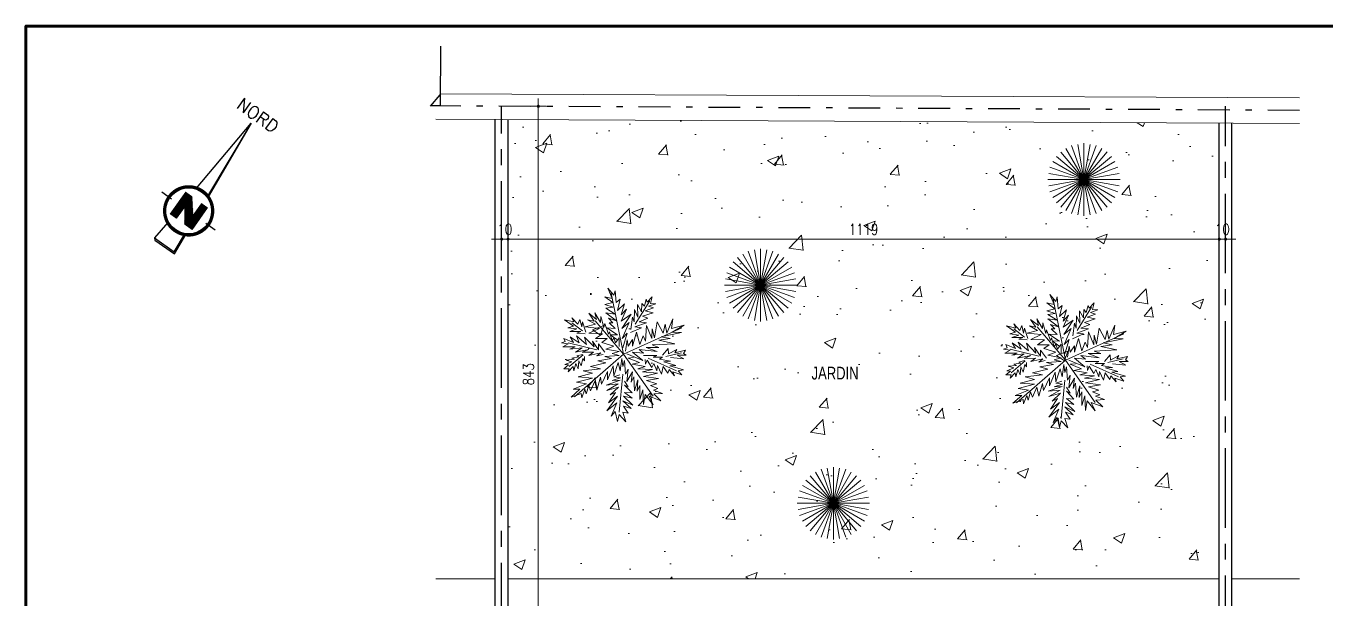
# Model space of a CAD drawing. Header units: millimetres. Extents: x 906 to 2482, y -1519 to -637.
# Drawn here: x 2028.68 to 2049.12, y -1506.8 to -1497.8 of the extents above; entities that cross this region are included whole.
import ezdxf
from ezdxf.enums import TextEntityAlignment as Align

# ---------------------------------------------------------------- set-up
doc = ezdxf.new("R2010")
doc.units = ezdxf.units.MM
for name, pattern in [('AXES', [2, 1.25, -0.25, 0.25, -0.25]), ('CENTER', [2, 1.25, -0.25, 0.25, -0.25]), ('DASHDOT2', [0.5, 0.25, -0.125, 0, -0.125])]:
    doc.linetypes.add(name, pattern=pattern)
doc.layers.get('DEFPOINTS').update_dxf_attribs({"color": 255, "lineweight": 13})
for name, color, linetype in [('1', 7, 'Continuous'), ('AXE', 7, 'AXES'), ('Cotation Linéaire', 1, 'Continuous')]:
    doc.layers.add(name, color=color, linetype=linetype)
for name, color, linetype, lineweight in [('A-signe', 7, 'Continuous', 9), ('CLOTURE EXISTANT', 7, 'Continuous', 20), ('construction existante', 7, 'Continuous', 30), ('DIM.', 4, 'Continuous', 25), ('MUR 0.25', 7, 'Continuous', 25), ('mur-fort', 7, 'Continuous', 60), ('REVERS D EAU', 7, 'Continuous', 13), ('TEXTE', 7, 'Continuous', 20), ('vegetation', 3, 'Continuous', 15)]:
    doc.layers.add(name, color=color, linetype=linetype, lineweight=lineweight)
doc.layers.add('VERDURE', color=7, linetype='Continuous', lineweight=15, true_color=0x00db00)
doc.styles.add('atef', font='romans.shx', dxfattribs={"width": 0.8})
doc.styles.add('ATT', font='TXT')
doc.styles.add('RR', font='COMPLEX')
doc.styles.add('STYLE4', font='swisscl.ttf')
doc.dimstyles.new('COTEXT', dxfattribs={"dimscale": 0, "dimtxt": 0.17, "dimasz": 0.08, "dimexe": 0.015, "dimexo": 0.015, "dimgap": 0.07, "dimtad": 1, "dimdec": 0, "dimlfac": 100, "dimzin": 0, "dimdsep": 46, "dimtxsty": 'atef', "dimblk": 'SIG2', "dimcen": 0.15, "dimse1": 1, "dimse2": 1, "dimclrd": 256, "dimclre": 6, "dimclrt": 2, "dimadec": 0, "dimazin": 0, "dimtfac": 0.5, "dimtdec": 0, "dimtix": 1, "dimtmove": 2, "dimatfit": 1, "dimldrblk": 'SIG2', "dimfxl": 0.18, "dimtolj": 1, "dimtzin": 0, "dimlwd": 18, "dimarcsym": 0})

# ---------------------------------------------------------------- blocks, each defined once
blk = doc.blocks.new('12PPLT15')
at = {"color": 0, "linetype": 'ByBlock'}
for p, q in [((0.013, -0.001), (-0.088, 0.491)), ((0.105, 0.233), (0.218, 0.416)), ((-0.311, 0.181), (-0.394, 0.245)), ((0.013, -0.001), (-0.211, 0.261)), ((0.013, -0.001), (0.471, 0.206)), ((-0.197, 0.032), (-0.424, 0.087)), ((0.344, -0.02), (0.467, 0.009)), ((-0.304, -0.006), (-0.415, -0.1)), ((0.013, -0.001), (-0.373, -0.336)), ((0.013, -0.001), (0.245, -0.333)), ((0.205, -0.033), (0.429, -0.132)), ((0.006, -0.159), (-0.023, -0.458))]:
    blk.add_line(p, q, dxfattribs=at)
for points in [[(0.008, 0.049), (0.041, 0.162), (0.002, 0.122), (0.057, 0.248), (-0.001, 0.2), (0.073, 0.313), (-0.007, 0.258), (0.035, 0.352), (-0.007, 0.306), (0.021, 0.394), (-0.034, 0.342), (-0.015, 0.43), (-0.046, 0.403), (-0.053, 0.497), (-0.063, 0.461), (-0.111, 0.516), (-0.076, 0.436), (-0.134, 0.449), (-0.072, 0.403), (-0.134, 0.388), (-0.069, 0.367), (-0.126, 0.359), (-0.053, 0.313), (-0.126, 0.323), (-0.042, 0.261), (-0.105, 0.281), (-0.072, 0.245), (-0.101, 0.245), (-0.053, 0.2), (-0.12, 0.204), (-0.034, 0.149), (-0.092, 0.151), (-0.04, 0.113)], [(0.069, 0.191), (0.083, 0.29), (0.096, 0.252), (0.099, 0.348), (0.125, 0.29), (0.121, 0.388), (0.154, 0.332), (0.157, 0.397), (0.176, 0.374), (0.19, 0.43), (0.199, 0.407), (0.238, 0.449), (0.224, 0.397), (0.266, 0.394), (0.209, 0.374), (0.247, 0.361), (0.182, 0.338), (0.245, 0.323), (0.161, 0.296), (0.203, 0.281), (0.134, 0.252), (0.193, 0.245), (0.102, 0.212), (0.154, 0.206), (0.067, 0.168)], [(-0.023, 0.057), (-0.023, 0.126), (-0.05, 0.087), (-0.065, 0.126), (-0.076, 0.103), (-0.098, 0.174), (-0.107, 0.155), (-0.136, 0.239), (-0.143, 0.21), (-0.166, 0.294), (-0.17, 0.248), (-0.214, 0.323), (-0.201, 0.271), (-0.262, 0.319), (-0.22, 0.258), (-0.272, 0.268), (-0.208, 0.233), (-0.289, 0.212), (-0.178, 0.2), (-0.26, 0.162), (-0.153, 0.158), (-0.208, 0.12), (-0.117, 0.12), (-0.159, 0.09), (-0.065, 0.061), (-0.126, 0.038), (-0.021, 0.019), (-0.078, 0.003), (-0.021, -0.012), (-0.136, -0.02), (-0.082, -0.035), (-0.191, -0.054), (-0.126, -0.071), (-0.247, -0.1), (-0.17, -0.117), (-0.304, -0.132), (-0.233, -0.152), (-0.344, -0.181), (-0.233, -0.19), (-0.359, -0.223), (-0.279, -0.236), (-0.385, -0.278), (-0.331, -0.278), (-0.401, -0.339), (-0.321, -0.31), (-0.317, -0.345), (-0.291, -0.278), (-0.281, -0.314), (-0.262, -0.249), (-0.247, -0.291), (-0.214, -0.213), (-0.197, -0.284), (-0.17, -0.184), (-0.162, -0.239), (-0.114, -0.139), (-0.114, -0.203), (-0.069, -0.094), (-0.065, -0.171), (-0.03, -0.068), (-0.015, -0.132), (-0.001, -0.035), (0.006, -0.098), (0.021, -0.052), (0.027, -0.159), (0.05, -0.119), (0.038, -0.217), (0.083, -0.142), (0.073, -0.223), (0.092, -0.181), (0.099, -0.291), (0.125, -0.203), (0.119, -0.294), (0.14, -0.249), (0.14, -0.358), (0.163, -0.281), (0.17, -0.397), (0.182, -0.32), (0.245, -0.4), (0.215, -0.333), (0.306, -0.368), (0.251, -0.314), (0.318, -0.31), (0.247, -0.284), (0.283, -0.272), (0.224, -0.249), (0.274, -0.236), (0.193, -0.209), (0.287, -0.194), (0.17, -0.178), (0.28, -0.152), (0.161, -0.142), (0.241, -0.123), (0.125, -0.117), (0.182, -0.1), (0.079, -0.081), (0.138, -0.068), (0.05, -0.033), (0.09, -0.029)], [(-0.289, 0.158), (-0.356, 0.164), (-0.323, 0.177), (-0.411, 0.177), (-0.356, 0.197), (-0.427, 0.206), (-0.382, 0.219), (-0.453, 0.268), (-0.379, 0.252), (-0.394, 0.284), (-0.346, 0.233), (-0.331, 0.271), (-0.317, 0.212), (-0.311, 0.252), (-0.285, 0.17)], [(0.038, 0), (0.163, -0.052), (0.083, 0.015), (0.17, 0.007), (0.134, 0.036), (0.276, 0.019), (0.19, 0.051), (0.289, 0.051), (0.238, 0.071), (0.415, 0.08), (0.289, 0.107), (0.379, 0.12), (0.309, 0.135), (0.467, 0.168), (0.396, 0.17), (0.49, 0.226), (0.389, 0.2), (0.4, 0.275), (0.354, 0.164), (0.341, 0.233), (0.325, 0.162), (0.276, 0.252), (0.257, 0.126), (0.238, 0.197), (0.234, 0.12), (0.193, 0.223), (0.186, 0.099), (0.167, 0.141), (0.14, 0.074), (0.115, 0.17), (0.083, 0.061), (0.083, 0.113), (0.05, 0.061), (0.041, 0.11), (0.027, 0.022)], [(-0.136, 0.015), (-0.185, 0.078), (-0.185, 0.032), (-0.233, 0.099), (-0.22, 0.055), (-0.295, 0.132), (-0.279, 0.074), (-0.359, 0.141), (-0.337, 0.087), (-0.408, 0.135), (-0.382, 0.09), (-0.457, 0.122), (-0.446, 0.097), (-0.476, 0.087), (-0.424, 0.078), (-0.466, 0.055), (-0.369, 0.055), (-0.411, 0.038), (-0.314, 0.049), (-0.366, 0.015), (-0.26, 0.036), (-0.314, 0.013), (-0.224, 0.015), (-0.26, -0.012), (-0.166, 0.009), (-0.197, -0.016), (-0.149, -0.004)], [(0.318, -0.01), (0.364, 0.042), (0.367, 0), (0.431, 0.036), (0.415, 0.009), (0.499, 0.029), (0.483, 0.003), (0.506, -0.01), (0.435, -0.01), (0.486, -0.039), (0.383, -0.029)], [(-0.311, -0.004), (-0.356, -0.016), (-0.34, -0.023), (-0.394, -0.033), (-0.373, -0.042), (-0.44, -0.048), (-0.394, -0.062), (-0.45, -0.084), (-0.421, -0.087), (-0.457, -0.117), (-0.415, -0.117), (-0.424, -0.142), (-0.385, -0.1), (-0.379, -0.132), (-0.363, -0.075), (-0.344, -0.117), (-0.34, -0.054), (-0.321, -0.094), (-0.308, -0.035), (-0.295, -0.054), (-0.295, -0.02)], [(0.17, -0.012), (0.274, -0.012), (0.245, -0.026), (0.318, -0.026), (0.295, -0.042), (0.383, -0.058), (0.328, -0.062), (0.425, -0.09), (0.377, -0.094), (0.483, -0.126), (0.442, -0.132), (0.471, -0.165), (0.4, -0.142), (0.412, -0.171), (0.37, -0.123), (0.36, -0.152), (0.325, -0.1), (0.312, -0.159), (0.28, -0.09), (0.274, -0.132), (0.251, -0.075), (0.234, -0.106), (0.199, -0.048), (0.186, -0.081), (0.182, -0.045)], [(-0.017, -0.165), (-0.063, -0.181), (-0.011, -0.188), (-0.078, -0.209), (-0.015, -0.207), (-0.124, -0.245), (-0.03, -0.236), (-0.12, -0.287), (-0.027, -0.261), (-0.092, -0.322), (-0.05, -0.303), (-0.107, -0.385), (-0.034, -0.333), (-0.12, -0.448), (-0.04, -0.385), (-0.084, -0.49), (-0.053, -0.452), (-0.034, -0.53), (-0.021, -0.477), (0.031, -0.533), (0.006, -0.458), (0.048, -0.465), (0.012, -0.41), (0.073, -0.429), (0.008, -0.368), (0.086, -0.404), (0.012, -0.333), (0.079, -0.349), (0.019, -0.303), (0.079, -0.307), (0.019, -0.245), (0.048, -0.259), (0.019, -0.213)]]:
    blk.add_lwpolyline(points, dxfattribs=at)
at = {"color": 0, "linetype": 'ByBlock', "style": 'ATT', "flags": 3}
blk.add_attdef('ITEM', (-1, -3.75), '', height=1, dxfattribs=at)
blk = doc.blocks.new('arbre -5')
at = {"layer": 'vegetation', "linetype": 'Continuous'}
for p, q in [((-0.087, -0.186), (-0.087, -0.186)), ((-0.07, -0.257), (-0.07, -0.257)), ((0.168, -0.224), (0.168, -0.224))]:
    blk.add_line(p, q, dxfattribs=at)
for points in [[(-0.182, 0.216), (0, 0.001), (-0.216, 0.182)], [(-0.097, 0.267), (0, 0), (-0.141, 0.244)], [(0, 0.285), (0, 0), (-0.049, 0.277)], [(0.049, 0.277), (0, 0)], [(0.141, 0.244), (0, 0), (0.097, 0.267)], [(0.216, 0.182), (0, 0), (0.182, 0.217)], [(-0.244, 0.141), (0, 0), (-0.267, 0.097)], [(0.266, 0.097), (0, 0), (0.244, 0.141)], [(-0.285, 0), (-0.001, 0), (-0.277, -0.049)], [(-0.277, 0.049), (0, 0)], [(-0.267, -0.097), (0, 0), (-0.244, -0.141)], [(-0.216, -0.182), (0, 0), (-0.182, -0.216)], [(-0.141, -0.244), (0, 0), (-0.097, -0.266)], [(-0.049, -0.277), (0, 0), (0, -0.285)], [(0.285, 0), (0, 0), (0.277, 0.049)], [(0.049, -0.277), (0, 0), (0.097, -0.266)], [(0.141, -0.244), (0, 0), (0.182, -0.216)], [(0.216, -0.182), (0, 0), (0.244, -0.141)], [(0.266, -0.097), (0, 0), (0.277, -0.049)]]:
    blk.add_lwpolyline(points, dxfattribs=at)
blk = doc.blocks.new('SIG2')
at = {"layer": 'A-signe'}
for p, q in [((-1.5, 0), (-0.5, 0)), ((-0.5, 0), (0.5, 0)), ((0, 1.5), (0, 0.5)), ((0, 0.5), (0, -0.5)), ((0.5, 0), (1.5, 0)), ((0, -0.5), (0, -1.5))]:
    blk.add_line(p, q, dxfattribs=at)
at = {"layer": 'A-signe', "const_width": 0.3}
blk.add_lwpolyline([(-0.15, 0, 1), (0.15, 0, 1)], format="xyb", close=True, dxfattribs=at)
blk = doc.blocks.new('*D3366')
at = {"layer": 'DEFPOINTS', "color": 0, "transparency": 16777216}
for p in [(2036.168, -1501.147), (2036.268, -1501.147), (2036.268, -1501.147)]:
    blk.add_point(p, dxfattribs=at)
at = {"layer": 'DIM.', "lineweight": 18, "transparency": 16777216}
for p, q in [((2036.088, -1501.147), (2036.008, -1501.147)), ((2036.168, -1501.147), (2036.268, -1501.147)), ((2036.348, -1501.147), (2036.428, -1501.147))]:
    blk.add_line(p, q, dxfattribs=at)
at = {"layer": 'DIM.', "lineweight": 18, "transparency": 16777216, "xscale": 0.08, "yscale": 0.08, "zscale": 0.08}
blk.add_blockref('SIG2', (2036.168, -1501.147), dxfattribs=at)
at = {"layer": 'DIM.', "lineweight": 18, "transparency": 16777216, "xscale": 0.08, "yscale": 0.08, "zscale": 0.08, "rotation": 180}
blk.add_blockref('SIG2', (2036.268, -1501.147), dxfattribs=at)
at = {"layer": 'DIM.', "color": 2, "transparency": 16777216, "insert": (2036.218, -1500.992), "char_height": 0.17, "attachment_point": 5, "style": 'atef'}
blk.add_mtext('\\A1;10', dxfattribs=at)
blk = doc.blocks.new('*D3367')
at = {"layer": 'DEFPOINTS', "color": 0, "transparency": 16777216}
for p in [(2047.458, -1499.324), (2036.268, -1501.147), (2047.458, -1501.147)]:
    blk.add_point(p, dxfattribs=at)
at = {"layer": 'DIM.', "lineweight": 18, "transparency": 16777216}
blk.add_line((2036.348, -1501.147), (2047.378, -1501.147), dxfattribs=at)
at = {"layer": 'DIM.', "lineweight": 18, "transparency": 16777216, "xscale": 0.08, "yscale": 0.08, "zscale": 0.08, "rotation": 180}
blk.add_blockref('SIG2', (2036.268, -1501.147), dxfattribs=at)
at = {"layer": 'DIM.', "lineweight": 18, "transparency": 16777216, "xscale": 0.08, "yscale": 0.08, "zscale": 0.08}
blk.add_blockref('SIG2', (2047.458, -1501.147), dxfattribs=at)
at = {"layer": 'DIM.', "color": 2, "transparency": 16777216, "insert": (2041.863, -1500.992), "char_height": 0.17, "attachment_point": 5, "style": 'atef'}
blk.add_mtext('\\A1;1119', dxfattribs=at)
blk = doc.blocks.new('*D3368')
at = {"layer": 'DEFPOINTS', "color": 0, "transparency": 16777216}
for p in [(2047.458, -1499.324), (2047.558, -1499.324), (2047.558, -1501.147)]:
    blk.add_point(p, dxfattribs=at)
at = {"layer": 'DIM.', "lineweight": 18, "transparency": 16777216}
for p, q in [((2047.378, -1501.147), (2047.298, -1501.147)), ((2047.458, -1501.147), (2047.558, -1501.147)), ((2047.638, -1501.147), (2047.718, -1501.147))]:
    blk.add_line(p, q, dxfattribs=at)
at = {"layer": 'DIM.', "lineweight": 18, "transparency": 16777216, "xscale": 0.08, "yscale": 0.08, "zscale": 0.08}
blk.add_blockref('SIG2', (2047.458, -1501.147), dxfattribs=at)
at = {"layer": 'DIM.', "lineweight": 18, "transparency": 16777216, "xscale": 0.08, "yscale": 0.08, "zscale": 0.08, "rotation": 180}
blk.add_blockref('SIG2', (2047.558, -1501.147), dxfattribs=at)
at = {"layer": 'DIM.', "color": 2, "transparency": 16777216, "insert": (2047.508, -1500.992), "char_height": 0.17, "attachment_point": 5, "style": 'atef'}
blk.add_mtext('\\A1;10', dxfattribs=at)
blk = doc.blocks.new('*D3369')
at = {"layer": 'DEFPOINTS', "color": 0, "transparency": 16777216}
for p in [(2036.168, -1499.058), (2036.745, -1499.058), (2036.928, -1507.484)]:
    blk.add_point(p, dxfattribs=at)
at = {"layer": 'DIM.', "lineweight": 18, "transparency": 16777216}
blk.add_line((2036.745, -1507.404), (2036.745, -1499.138), dxfattribs=at)
at = {"layer": 'DIM.', "lineweight": 18, "transparency": 16777216, "xscale": 0.08, "yscale": 0.08, "zscale": 0.08}
for p, rotation in [((2036.745, -1499.058), 90), ((2036.745, -1507.484), 270)]:
    blk.add_blockref('SIG2', p, dxfattribs=dict(at, rotation=rotation))
at = {"layer": 'DIM.', "color": 2, "transparency": 16777216, "insert": (2036.59, -1503.271), "char_height": 0.17, "attachment_point": 5, "rotation": 90, "style": 'atef'}
blk.add_mtext('\\A1;843', dxfattribs=at)
blk = doc.blocks.new('Y006')
at = {"color": 0, "linetype": 'Continuous'}
for p, q in [((0, 0), (0.617052, -6.923803)), ((-2.691363, -8.77622), (-1.705911, -8.773253)), ((1.705911, -8.773253), (2.666005, -8.77622)), ((1.096657, -12.306924), (0.934351, -10.484525)), ((-0.974806, -12.185074), (-0.852955, -12.306924)), ((-0.852955, -12.306924), (1.096657, -12.306924))]:
    blk.add_line(p, q, dxfattribs=at)
for points in [[(-0.551984, -6.903331), (0, 0), (0.552471, -6.903576)], [(-1.06595, -7.66563), (-1.06595, -9.858943)], [(-1.01721, -7.66563), (-1.01721, -9.858943)], [(-0.968469, -7.66563), (-0.968469, -9.858943)], [(-0.91973, -7.66563), (-0.91973, -9.858943)], [(-0.870989, -7.66563), (-0.870989, -9.858943)], [(-0.822248, -7.66563), (-0.822248, -9.858943)], [(-0.773509, -7.66563), (-0.773509, -9.858943)], [(-0.724768, -7.66563), (-0.724768, -9.858943)], [(-0.676028, -7.66563), (-0.676028, -9.858943)], [(-0.627287, -7.66563), (-0.627287, -9.858943)], [(-0.578548, -7.66563), (-0.578548, -9.858943)], [(-0.529807, -7.66563), (-0.529807, -9.858943)], [(-0.481067, -7.66563), (-0.481067, -8.640436)], [(-0.432326, -7.726556), (-0.432326, -8.710065)], [(-0.383587, -7.78748), (-0.383587, -8.779693)], [(-0.334846, -7.848406), (-0.334846, -8.849322)], [(-0.286105, -7.909332), (-0.286105, -8.918951)], [(-0.237365, -7.970256), (-0.237365, -8.988581)], [(-0.188625, -8.031182), (-0.188625, -9.054728)], [(-0.139885, -8.092108), (-0.139885, -9.127839)], [(-0.091144, -8.153032), (-0.091144, -9.20095)], [(-0.042405, -8.213958), (-0.042405, -9.267097)], [(0.006336, -8.274884), (0.006336, -9.336726)], [(0.055077, -8.335809), (0.055077, -9.406355)], [(0.103817, -8.396734), (0.103817, -9.475983)], [(0.152557, -8.45766), (0.152557, -9.545612)], [(0.542479, -7.66563), (0.542479, -9.858943)], [(0.59122, -7.66563), (0.59122, -9.858943)], [(0.63996, -7.66563), (0.63996, -9.858943)], [(0.6887, -7.66563), (0.6887, -9.858943)], [(0.73744, -7.66563), (0.73744, -9.858943)], [(0.786181, -7.66563), (0.786181, -9.858943)], [(0.834922, -7.66563), (0.834922, -9.858943)], [(0.883661, -7.66563), (0.883661, -9.858943)], [(0.932402, -7.66563), (0.932402, -9.858943)], [(0.981142, -7.66563), (0.981142, -9.858943)], [(1.029883, -7.66563), (1.029883, -9.858943)], [(1.078622, -7.66563), (1.078622, -9.858943)], [(-0.481067, -8.640436), (-0.481067, -9.858943)], [(0.201297, -8.518585), (0.201297, -9.615241)], [(0.250038, -8.57951), (0.250038, -9.68487)], [(0.298779, -8.640436), (0.298779, -9.7545)], [(0.347518, -8.701361), (0.347518, -9.824129)], [(0.396259, -8.762287), (0.396259, -9.858943)], [(0.444999, -8.823212), (0.444999, -9.858943)], [(0.49374, -8.884137), (0.49374, -9.858943)], [(-0.842476, -10.53156), (-0.974806, -12.185074), (0.974806, -12.185074), (0.843451, -10.531072)]]:
    blk.add_lwpolyline(points, dxfattribs=at)
at = {"color": 0, "linetype": 'Continuous', "const_width": 0.048741}
blk.add_lwpolyline([(-0.481067, -9.858943), (-0.481067, -8.640436), (0.371888, -9.858943), (1.102993, -9.858943), (1.102993, -7.66563), (0.49374, -7.66563), (0.49374, -8.884137), (-0.481067, -7.66563), (-1.090321, -7.66563), (-1.090321, -9.858943), (-0.481067, -9.858943)], close=True, dxfattribs=at)
at = {"color": 0, "linetype": 'Continuous'}
blk.add_circle((0, -8.773253), 1.949611, dxfattribs=at)
blk = doc.blocks.new('NORD SABER')
at = {"const_width": 0.201, "flags": 128}
blk.add_lwpolyline([(78310.126, -137702.151, 1), (78313.066, -137702.151, 1)], format="xyb", close=True, dxfattribs=at)
blk.add_circle((78311.596, -137702.151), 1.407)
at = {"xscale": 0.75, "yscale": 0.75, "zscale": 0.75}
blk.add_blockref('Y006', (78311.596, -137695.571), dxfattribs=at)
at = {"layer": 'Cotation Linéaire', "color": 3, "linetype": 'CENTER', "style": 'RR'}
blk.add_text('NORD', height=0.7623, dxfattribs=at).set_placement((78311.644, -137694.57), align=Align.TOP_CENTER)

msp = doc.modelspace()

# ---------------------------------------------------------------- hatches: boundary and pattern name
at = {"layer": 'vegetation'}
h = msp.add_hatch(dxfattribs=at)
h.set_pattern_fill('AR-CONC', color=103, scale=0.01)
h.paths.add_polyline_path([(2036.268, -1506.484), (2047.458, -1506.484), (2047.458, -1499.324), (2041.928, -1499.295), (2036.268, -1499.265)])

# ---------------------------------------------------------------- linework, layer by layer
at = {"layer": '1', "color": 7, "linetype": 'DASHDOT2', "ltscale": 2}
msp.add_line((2048.723, -1499.123), (2035.201, -1499.054), dxfattribs=at)
at = {"layer": '1', "color": 8, "linetype": 'Continuous'}
msp.add_lwpolyline([(2035.049, -1499.057), (2035.201, -1498.88)], dxfattribs=at)
msp.add_lwpolyline([(2035.049, -1499.057), (2035.201, -1498.88)], dxfattribs=at)
at = {"layer": 'AXE'}
for p, q in [((2036.168, -1507.484), (2036.168, -1499.058)), ((2047.558, -1509.684), (2047.558, -1499.058))]:
    msp.add_line(p, q, dxfattribs=at)
at = {"layer": 'CLOTURE EXISTANT'}
for p, q in [((2048.723, -1498.924), (2035.201, -1498.863)), ((2048.723, -1499.33), (2035.132, -1499.259))]:
    msp.add_line(p, q, dxfattribs=at)
at = {"layer": 'construction existante'}
for p, q in [((2035.206, -1498.112), (2035.201, -1499.054)), ((2035.201, -1499.054), (2035.053, -1499.053))]:
    msp.add_line(p, q, dxfattribs=at)
at = {"layer": 'MUR 0.25'}
for p, q in [((2036.068, -1507.485), (2036.068, -1499.264)), ((2036.268, -1507.485), (2036.268, -1499.265)), ((2047.458, -1509.684), (2047.458, -1499.324)), ((2047.658, -1509.684), (2047.658, -1499.325))]:
    msp.add_line(p, q, dxfattribs=at)
at = {"layer": 'mur-fort'}
msp.add_lwpolyline([(2028.684, -1497.797), (2028.684, -1518.695), (2058.87, -1518.695), (2058.87, -1497.797)], close=True, dxfattribs=at)
msp.add_lwpolyline([(2052.697, -1497.797), (2028.684, -1497.797), (2028.684, -1518.695), (2052.697, -1518.695), (2052.697, -1501.057)], dxfattribs=at)
at = {"layer": 'REVERS D EAU'}
for points in [[(2036.068, -1506.484), (2035.132, -1506.484)], [(2037.268, -1506.484), (2037.268, -1506.484), (2036.268, -1506.484)], [(2037.268, -1506.484), (2047.458, -1506.484)], [(2047.658, -1506.484), (2048.723, -1506.484)]]:
    msp.add_lwpolyline(points, dxfattribs=at)

# ---------------------------------------------------------------- block references
at = {"color": 2, "xscale": 0.2572266700841777, "yscale": 0.2572266700887241, "zscale": 0.2572266700841777, "rotation": 324.4330023580998}
msp.add_blockref('NORD SABER', (6248.118, 39028.49), dxfattribs=at)
at = {"layer": 'VERDURE', "xscale": 2, "yscale": 2, "zscale": 2}
for name, p in [('arbre -5', (2045.329, -1500.211)), ('arbre -5', (2040.243, -1501.87)), ('12PPLT15', (2038.061, -1502.951)), ('12PPLT15', (2045.015, -1503.048)), ('arbre -5', (2041.387, -1505.299))]:
    msp.add_blockref(name, p, dxfattribs=at)

# ---------------------------------------------------------------- texts
at = {"layer": 'TEXTE', "style": 'STYLE4'}
msp.add_text('JARDIN', height=0.2, dxfattribs=at).set_placement((2041.044, -1503.353))

# ---------------------------------------------------------------- dimensions: what is measured, and where the dimension line sits
at = {"layer": 'DIM.'}
dim = msp.add_linear_dim(base=(2036.745, -1499.058), p1=(2036.928, -1507.484), p2=(2036.168, -1499.058), angle=90, dimstyle='COTEXT', override={"dimscale": 1}, dxfattribs=at)
dim.commit()
dim.dimension.update_dxf_attribs({"geometry": '*D3369', "text_midpoint": (2036.59, -1503.271)})
for base, p1, p2, picture, middle in [((2047.458, -1501.147), (2036.268, -1501.147), (2047.458, -1499.324), '*D3367', (2041.863, -1500.992)), ((2047.558, -1501.147), (2047.458, -1499.324), (2047.558, -1499.324), '*D3368', (2047.508, -1500.992)), ((2036.268, -1501.147), (2036.168, -1501.147), (2036.268, -1501.147), '*D3366', (2036.218, -1500.992))]:
    dim = msp.add_linear_dim(base=base, p1=p1, p2=p2, dimstyle='COTEXT', override={"dimscale": 1}, dxfattribs=at)
    dim.commit()
    dim.dimension.update_dxf_attribs({"geometry": picture, "text_midpoint": middle})

doc.saveas('drawing.dxf')
